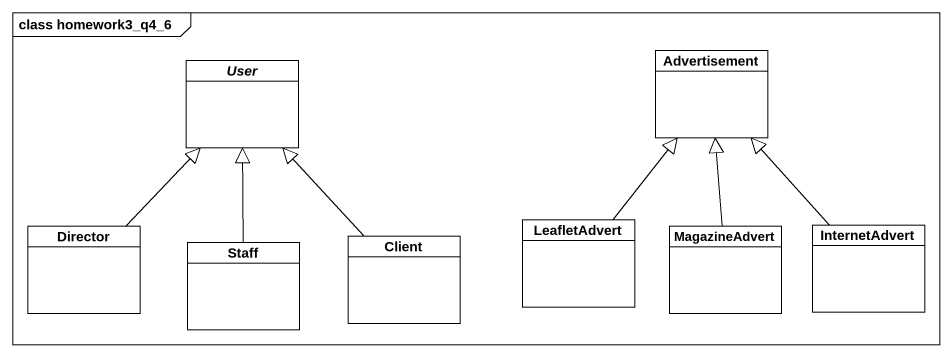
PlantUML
@startuml
mainframe class homework3_q4_6
hide circle
hide empty members
abstract class User
class Advertisement
class Director
class Staff
class Client
class LeafletAdvert
class MagazineAdvert
class InternetAdvert
Director -up-|> User
Staff -up-|> User
Client -up-|> User
LeafletAdvert -up-|> Advertisement
MagazineAdvert -up-|> Advertisement
InternetAdvert -up-|> Advertisement
@enduml
